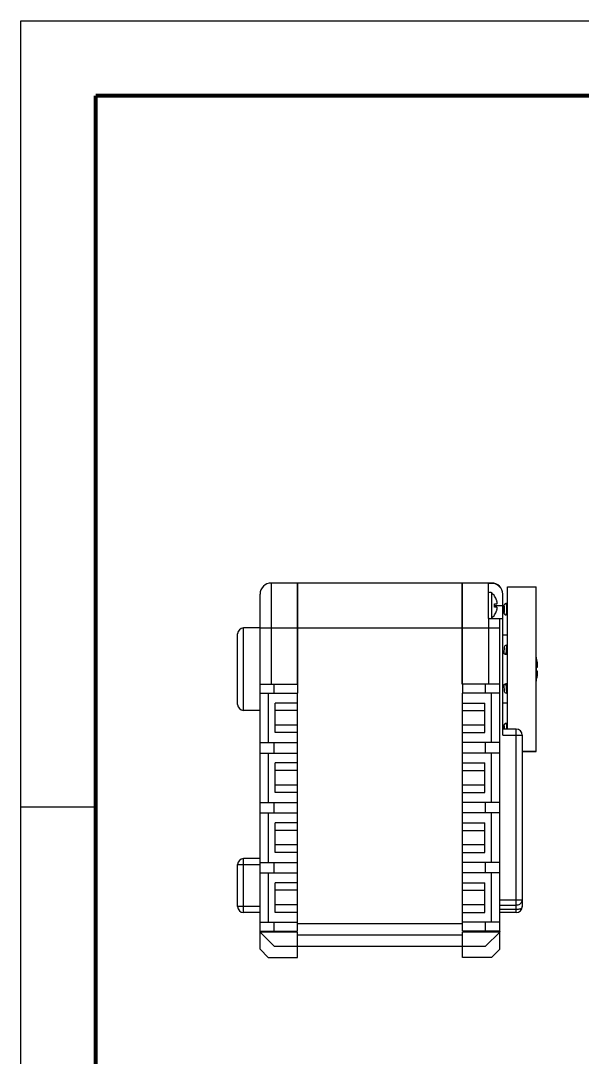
# Model space of a CAD drawing. Header units: millimetres. Extents: x 0 to 297, y 0 to 210.
# Drawn here: x 0 to 75, y 71.6 to 210 of the extents above; entities that cross this region are included whole.
import ezdxf

# ---------------------------------------------------------------- set-up
doc = ezdxf.new("R2010")
doc.units = ezdxf.units.MM
doc.header["$LTSCALE"] = 16.335
doc.layers.get('0').update_dxf_attribs({"linetype": 'CONTINUOUS'})
for name, color, linetype in [('02___PRT_ALL_AXES', 7, 'CONTINUOUS'), ('3_ALL_AXES', 7, 'CONTINUOUS'), ('7_ALL_FEATURES', 7, 'CONTINUOUS')]:
    doc.layers.add(name, color=color, linetype=linetype)

msp = doc.modelspace()

# ---------------------------------------------------------------- linework, layer by layer
at = {"color": 7, "linetype": 'Continuous'}
for p, q in [((0, 0), (0, 210)), ((0, 210), (297, 210)), ((10, 105), (0, 105))]:
    msp.add_line(p, q, dxfattribs=at)
at = {"color": 7, "linetype": 'Continuous', "const_width": 0.5}
for points in [[(10, 200), (10, 10)], [(287, 200), (10, 200)]]:
    msp.add_lwpolyline(points, dxfattribs=at)
at = {"layer": '02___PRT_ALL_AXES', "color": 7, "linetype": 'Continuous'}
for p, q in [((64.9821, 134.4262), (68.8221, 134.4262)), ((68.8221, 112.4289), (68.8221, 134.4262)), ((64.9821, 132.1789), (64.7975, 132.1789)), ((64.9821, 130.6789), (64.7975, 130.6789)), ((31.9521, 128.9289), (29.7521, 128.9289)), ((64.9821, 126.6289), (64.8369, 126.6289)), ((36.9521, 113.6289), (36.9521, 120.2289)), ((58.9521, 113.6289), (58.9521, 120.2289)), ((64.9821, 120.2289), (64.8369, 120.2289)), ((31.9521, 117.9289), (29.7521, 117.9289)), ((33.9521, 114.9539), (33.9521, 118.9039)), ((36.9521, 118.9039), (33.9521, 118.9039)), ((58.9521, 118.9039), (61.9521, 118.9039)), ((61.9521, 114.9539), (61.9521, 118.9039)), ((36.9521, 114.9539), (33.9521, 114.9539)), ((58.9521, 114.9539), (61.9521, 114.9539)), ((64.9821, 116.1789), (64.7975, 116.1789)), ((36.9521, 105.6289), (36.9521, 112.2289)), ((58.9521, 105.6289), (58.9521, 112.2289)), ((66.9521, 112.4892), (68.8221, 112.4892)), ((66.9521, 112.4618), (68.8221, 112.4618)), ((66.9521, 112.4289), (68.8221, 112.4289)), ((33.9521, 106.9539), (33.9521, 110.9039)), ((36.9521, 110.9039), (33.9521, 110.9039)), ((58.9521, 110.9039), (61.9521, 110.9039)), ((61.9521, 106.9539), (61.9521, 110.9039)), ((36.9521, 106.9539), (33.9521, 106.9539)), ((58.9521, 106.9539), (61.9521, 106.9539)), ((36.9521, 97.6289), (36.9521, 104.2289)), ((58.9521, 97.6289), (58.9521, 104.2289)), ((33.9521, 98.9539), (33.9521, 102.9039)), ((36.9521, 102.9039), (33.9521, 102.9039)), ((58.9521, 102.9039), (61.9521, 102.9039)), ((61.9521, 98.9539), (61.9521, 102.9039)), ((36.9521, 98.9539), (33.9521, 98.9539)), ((58.9521, 98.9539), (61.9521, 98.9539)), ((36.9521, 89.6289), (36.9521, 96.2289)), ((58.9521, 89.6289), (58.9521, 96.2289)), ((33.9521, 90.9539), (33.9521, 94.9039)), ((36.9521, 94.9039), (33.9521, 94.9039)), ((58.9521, 94.9039), (61.9521, 94.9039)), ((61.9521, 90.9539), (61.9521, 94.9039)), ((36.9521, 90.9539), (33.9521, 90.9539)), ((58.9521, 90.9539), (61.9521, 90.9539))]:
    msp.add_line(p, q, dxfattribs=at)
at = {"layer": '02___PRT_ALL_AXES', "color": 9, "linetype": 'Continuous'}
for p, q in [((36.9521, 117.9034), (33.9521, 117.9034)), ((58.9521, 117.9034), (61.9521, 117.9034)), ((36.9521, 115.9545), (33.9521, 115.9545)), ((61.9521, 115.9545), (58.9521, 115.9545)), ((36.9521, 109.9034), (33.9521, 109.9034)), ((58.9521, 109.9034), (61.9521, 109.9034)), ((36.9521, 107.9545), (33.9521, 107.9545)), ((61.9521, 107.9545), (58.9521, 107.9545)), ((36.9521, 101.9034), (33.9521, 101.9034)), ((58.9521, 101.9034), (61.9521, 101.9034)), ((36.9521, 99.9545), (33.9521, 99.9545)), ((61.9521, 99.9545), (58.9521, 99.9545)), ((36.9521, 93.9034), (33.9521, 93.9034)), ((58.9521, 93.9034), (61.9521, 93.9034)), ((36.9521, 91.9545), (33.9521, 91.9545)), ((61.9521, 91.9545), (58.9521, 91.9545))]:
    msp.add_line(p, q, dxfattribs=at)
at = {"layer": '3_ALL_AXES', "color": 9, "linetype": 'Continuous'}
msp.add_line((62.8842, 130.2589), (62.8842, 133.599), dxfattribs=at)
at = {"layer": '3_ALL_AXES', "color": 7, "linetype": 'Continuous'}
for centre, radius, start, end in [((62.6681, 133.347), 0.3319, 49.38609, 130.61391), ((61.4521, 131.9289), 2.2, 34.623535, 49.38609), ((62.6681, 130.5108), 0.3319, 229.38609, 245.631654), ((61.4521, 131.9289), 2.2, 310.61391, 325.376465), ((62.9011, 123.4289), 6.131, 14.644103, 15.012726), ((62.9011, 123.4289), 6.131, 344.987274, 345.355897)]:
    msp.add_arc(centre, radius, start, end, dxfattribs=at)
at = {"layer": '7_ALL_FEATURES', "color": 9, "linetype": 'Continuous'}
for p, q in [((33.4521, 134.9289), (33.4521, 121.4289)), ((62.8521, 134.9289), (62.8521, 134.8819)), ((63.2624, 131.9289), (64.3521, 131.9289)), ((62.4521, 130.1789), (62.4521, 121.4289)), ((29.7521, 117.9289), (29.7521, 128.9289)), ((31.9521, 128.9289), (63.9521, 128.9289)), ((64.8369, 126.6289), (64.7726, 125.4035)), ((64.7726, 121.4544), (64.8369, 120.2289)), ((66.1521, 90.9289), (66.1521, 115.4289)), ((64.3521, 114.6289), (66.9521, 114.6289)), ((28.9521, 97.3289), (31.9521, 97.3289)), ((29.7521, 90.9289), (29.7521, 98.1289)), ((31.9521, 91.7289), (28.9521, 91.7289)), ((63.9521, 92.6227), (66.9521, 92.6227)), ((63.9521, 91.9344), (66.1521, 91.9344)), ((66.1521, 91.3211), (63.9521, 91.3211)), ((58.9521, 89.4289), (36.9521, 89.4289))]:
    msp.add_line(p, q, dxfattribs=at)
at = {"layer": '7_ALL_FEATURES', "color": 7, "linetype": 'Continuous'}
for p, q in [((36.9271, 134.9289), (33.4521, 134.9289)), ((36.9271, 121.4289), (36.9271, 134.9289)), ((36.9271, 134.6289), (36.9771, 134.6289)), ((36.9771, 121.4289), (36.9771, 134.9289)), ((58.9271, 134.9289), (36.9771, 134.9289)), ((58.9271, 121.4289), (58.9271, 134.9289)), ((58.9271, 134.6289), (58.9771, 134.6289)), ((58.9771, 121.4289), (58.9771, 134.9289)), ((62.8521, 134.9289), (58.9771, 134.9289)), ((62.4521, 130.1789), (62.4521, 134.8819)), ((62.8521, 134.8819), (62.4521, 134.8819)), ((64.9821, 115.4289), (64.9821, 134.4262)), ((31.9521, 86.0289), (31.9521, 133.4289)), ((63.2624, 133.1789), (63.2624, 133.1617)), ((64.3521, 114.6289), (64.3521, 133.366)), ((63.2624, 131.7218), (63.2624, 132.136)), ((63.2624, 132.136), (63.525, 132.136)), ((63.525, 131.7218), (63.2624, 131.7218)), ((64.4691, 131.7258), (64.4697, 131.7582)), ((64.4841, 131.4289), (64.4691, 131.7258)), ((64.4729, 131.7953), (64.4696, 131.7582)), ((64.7976, 132.1789), (64.7713, 132.1778)), ((62.4521, 130.1789), (64.3521, 130.1789)), ((63.2624, 130.6962), (63.2624, 130.6789)), ((63.9521, 86.0289), (63.9521, 130.1789)), ((64.4841, 131.4289), (64.4691, 131.132)), ((64.4697, 131.0997), (64.4691, 131.132)), ((64.4696, 131.0997), (64.4731, 131.0604)), ((64.473, 131.0618), (64.4801, 131.0022)), ((64.4798, 131.004), (64.4882, 130.9551)), ((64.4878, 130.9566), (64.4994, 130.9099)), ((64.499, 130.9112), (64.5193, 130.858)), ((64.5187, 130.8593), (64.5545, 130.7999)), ((64.5537, 130.801), (64.6091, 130.7444)), ((64.6083, 130.7451), (64.683, 130.7014)), ((64.6822, 130.7017), (64.7714, 130.6801)), ((64.771, 130.6801), (64.7976, 130.6789)), ((28.9521, 118.7289), (28.9521, 128.1289)), ((64.9821, 127.9789), (64.3521, 127.9679)), ((64.5381, 126.3551), (64.4691, 125.5669)), ((64.9821, 125.4035), (64.7726, 125.4035)), ((68.8329, 124.9554), (68.8329, 124.9789)), ((68.8329, 123.6982), (68.9568, 123.6982)), ((68.8329, 123.1597), (68.8329, 123.6982)), ((68.9568, 123.1597), (68.8329, 123.1597)), ((68.8329, 121.8789), (68.8329, 121.9025)), ((31.9521, 121.4289), (36.9771, 121.4289)), ((33.8521, 120.2289), (33.8521, 121.4289)), ((36.9521, 121.4289), (36.9521, 120.2289)), ((63.9521, 121.4289), (58.9271, 121.4289)), ((58.9521, 121.4289), (58.9521, 120.2289)), ((62.0521, 120.2289), (62.0521, 121.4289)), ((64.4691, 121.2909), (64.5381, 120.5028)), ((64.9821, 121.4544), (64.7726, 121.4544)), ((31.9521, 120.2289), (36.9521, 120.2289)), ((33.0521, 120.2289), (33.0521, 113.6289)), ((63.9521, 120.2289), (58.9521, 120.2289)), ((62.8521, 113.6289), (62.8521, 120.2289)), ((64.9821, 118.8789), (64.3521, 118.8899)), ((66.1521, 115.4289), (64.3521, 115.4289)), ((64.4691, 115.7258), (64.4697, 115.7582)), ((64.4841, 115.4289), (64.4691, 115.7258)), ((64.4729, 115.7953), (64.4696, 115.7582)), ((64.7976, 116.1789), (64.7713, 116.1778)), ((31.9521, 113.6289), (36.9521, 113.6289)), ((33.8521, 112.2289), (33.8521, 113.6289)), ((36.9521, 112.2289), (36.9521, 113.6289)), ((63.9521, 113.6289), (58.9521, 113.6289)), ((58.9521, 112.2289), (58.9521, 113.6289)), ((62.0521, 112.2289), (62.0521, 113.6289)), ((66.9521, 114.6289), (66.9521, 91.7289)), ((31.9521, 112.2289), (36.9521, 112.2289)), ((33.0521, 112.2289), (33.0521, 105.6289)), ((63.9521, 112.2289), (58.9521, 112.2289)), ((62.8521, 105.6289), (62.8521, 112.2289)), ((31.9521, 105.6289), (36.9521, 105.6289)), ((33.8521, 104.2289), (33.8521, 105.6289)), ((36.9521, 104.2289), (36.9521, 105.6289)), ((63.9521, 105.6289), (58.9521, 105.6289)), ((58.9521, 104.2289), (58.9521, 105.6289)), ((62.0521, 104.2289), (62.0521, 105.6289)), ((31.9521, 104.2289), (36.9521, 104.2289)), ((33.0521, 104.2289), (33.0521, 97.6289)), ((63.9521, 104.2289), (58.9521, 104.2289)), ((62.8521, 97.6289), (62.8521, 104.2289)), ((28.9521, 91.7289), (28.9521, 97.3289)), ((31.9521, 98.1289), (29.7521, 98.1289)), ((31.9521, 97.6289), (36.9521, 97.6289)), ((33.8521, 96.2289), (33.8521, 97.6289)), ((36.9521, 96.2289), (36.9521, 97.6289)), ((63.9521, 97.6289), (58.9521, 97.6289)), ((58.9521, 96.2289), (58.9521, 97.6289)), ((62.0521, 96.2289), (62.0521, 97.6289)), ((31.9521, 96.2289), (36.9521, 96.2289)), ((33.0521, 96.2289), (33.0521, 89.6289)), ((63.9521, 96.2289), (58.9521, 96.2289)), ((62.8521, 89.6289), (62.8521, 96.2289)), ((31.9521, 90.9289), (29.7521, 90.9289)), ((66.1521, 90.9289), (63.9521, 90.9289)), ((31.9521, 89.6289), (36.9521, 89.6289)), ((33.8521, 88.4289), (33.8521, 89.6289)), ((36.9521, 88.4289), (36.9521, 89.6289)), ((63.9521, 89.6289), (58.9521, 89.6289)), ((58.9521, 88.4289), (58.9521, 89.6289)), ((62.0521, 88.4289), (62.0521, 89.6289)), ((31.9521, 88.3289), (33.8521, 86.4289)), ((31.9701, 88.4289), (36.9521, 88.4289)), ((36.9521, 88.3109), (31.9701, 88.3109)), ((36.9521, 84.9289), (36.9521, 88.3109)), ((58.9521, 87.9289), (36.9521, 87.9289)), ((63.934, 88.4289), (58.9521, 88.4289)), ((63.934, 88.3109), (58.9521, 88.3109)), ((58.9521, 84.9289), (58.9521, 88.3109)), ((63.9521, 88.3289), (62.0521, 86.4289)), ((31.9521, 86.0289), (33.0521, 84.9289)), ((33.8521, 86.4289), (62.0521, 86.4289)), ((63.9521, 86.0289), (62.8521, 84.9289)), ((33.0521, 84.9289), (36.9521, 84.9289)), ((62.8521, 84.9289), (58.9521, 84.9289))]:
    msp.add_line(p, q, dxfattribs=at)
for points in [[(64.771, 132.1778), (64.6822, 132.1562), (64.6083, 132.1128), (64.5537, 132.0569), (64.5187, 131.9986), (64.499, 131.9467), (64.4878, 131.9013), (64.4798, 131.8539), (64.4729, 131.7953)], [(64.771, 116.1778), (64.6822, 116.1562), (64.6083, 116.1128), (64.5537, 116.0569), (64.5187, 115.9986), (64.499, 115.9467), (64.4878, 115.9013), (64.4798, 115.8539), (64.4729, 115.7953)]]:
    msp.add_lwpolyline(points, dxfattribs=at)
for centre, radius, start, end in [((33.4521, 133.4289), 1.5, 90, 180), ((62.8521, 133.4289), 1.5, 0, 90), ((61.4521, 131.9289), 2.1902, 18.835122, 34.251619), ((61.4521, 131.9289), 2.1902, 325.748381, 341.164878), ((29.7521, 128.1289), 0.8, 90, 180), ((64.8369, 126.3289), 0.3, 90, 175.000001), ((62.9011, 123.4289), 6.1251, 8.631451, 14.430849), ((62.9011, 123.4289), 6.1251, 345.569151, 351.368549), ((64.8369, 120.5289), 0.3, 184.999999, 270), ((29.7521, 118.7289), 0.8, 180, 270), ((66.1521, 114.6289), 0.8, 0, 90), ((29.7521, 97.3289), 0.8, 90, 180), ((29.7521, 91.7289), 0.8, 180, 270), ((66.1521, 91.7289), 0.8, 270, 360), ((30.855, 89.4262), 1.496, 317.164383, 318.190236), ((65.0491, 89.4262), 1.496, 221.809764, 222.835617)]:
    msp.add_arc(centre, radius, start, end, dxfattribs=at)
for points, start_tangent, end_tangent in [([(64.3521, 133.366), (64.3149, 133.7019), (64.2022, 134.0275), (64.0213, 134.3165), (63.7868, 134.5522), (63.5006, 134.7332), (63.1803, 134.8452), (62.8521, 134.8819)], (0, 1), (-1, 0)), ([(63.525, 132.136), (63.5442, 132.1397), (63.5607, 132.1507), (63.574, 132.1689), (63.5844, 132.195), (63.5917, 132.2322), (63.5945, 132.2838), (63.5916, 132.3427), (63.5845, 132.3996), (63.5743, 132.4562), (63.561, 132.5147), (63.5443, 132.5754), (63.525, 132.636)], (1, 0), (-0.32284593, 0.94645154)), ([(63.525, 131.2218), (63.5433, 131.2791), (63.5592, 131.3362), (63.5723, 131.3919), (63.5827, 131.4469), (63.5903, 131.5022), (63.5942, 131.5578), (63.5933, 131.6094), (63.5882, 131.6473), (63.5804, 131.6749), (63.5703, 131.6953), (63.5576, 131.71), (63.5424, 131.7189), (63.525, 131.7218)], (0.32284593, 0.94645154), (-1, 0)), ([(64.7726, 125.4035), (64.6789, 125.411), (64.5929, 125.4335), (64.5244, 125.4692), (64.481, 125.5155), (64.4691, 125.5669)], (-1, -0.00000391), (0.08711099, 0.99619861)), ([(68.9568, 123.6982), (68.969, 123.704), (68.9796, 123.722), (68.9875, 123.7505), (68.9928, 123.7852), (68.9958, 123.8227), (68.9973, 123.8675), (68.9972, 123.9192), (68.9954, 123.9756), (68.9919, 124.0358), (68.9869, 124.0997), (68.9799, 124.1709), (68.9702, 124.2525), (68.9568, 124.3482)], (1, 0), (-0.15007807, 0.98867415)), ([(68.9568, 122.5097), (68.9701, 122.6048), (68.9798, 122.6862), (68.9869, 122.7576), (68.9919, 122.8221), (68.9954, 122.8828), (68.9972, 122.9396), (68.9973, 122.9915), (68.9957, 123.0364), (68.9926, 123.0742), (68.9872, 123.1089), (68.9792, 123.1369), (68.9687, 123.1542), (68.9568, 123.1597)], (0.15007807, 0.98867415), (-1, 0)), ([(64.4691, 121.2909), (64.4807, 121.342), (64.5234, 121.3879), (64.5911, 121.4237), (64.6778, 121.4467), (64.7726, 121.4544)], (-0.08714445, 0.99619569), (1, -0.00000414))]:
    msp.add_spline(points, degree=3, dxfattribs=dict(at, start_tangent=start_tangent, end_tangent=end_tangent))
at = {"layer": '7_ALL_FEATURES', "color": 9, "linetype": 'Continuous'}
for points, start_tangent, end_tangent in [([(64.4691, 131.7258), (64.4748, 131.7869)], (0.07658986, 0.99706268), (0.12869433, 0.99168431)), ([(64.4748, 131.7869), (64.4821, 131.837), (64.4904, 131.8688), (64.4991, 131.8789), (64.5078, 131.8667), (64.516, 131.8328)], (0.12869434, 0.99168431), (0.14311881, -0.98970552)), ([(64.516, 131.8328), (64.5234, 131.779), (64.5296, 131.7079), (64.5342, 131.623), (64.5371, 131.5285), (64.5381, 131.4289)], (0.14311881, -0.98970552), (-0.0000011, -1)), ([(64.7974, 132.1787), (64.8058, 132.1622), (64.8142, 132.1081), (64.8218, 132.0192), (64.8282, 131.9002), (64.8329, 131.7572), (64.8359, 131.5974), (64.8369, 131.4289)], (0.91223112, -0.40967596), (-0.00000135, -1)), ([(64.4757, 131.0636), (64.4691, 131.132)], (-0.14490449, 0.98944565), (-0.07656356, 0.9970647)), ([(64.5167, 131.0286), (64.5086, 130.9935), (64.5001, 130.9792), (64.4915, 130.9865), (64.4833, 131.0148), (64.4757, 131.0636)], (-0.16279487, -0.98665994), (-0.14490449, 0.98944565)), ([(64.5381, 131.4289), (64.5371, 131.331), (64.5343, 131.2378), (64.5298, 131.1538), (64.5239, 131.0829), (64.5167, 131.0286)], (0.00000161, -1), (-0.16279487, -0.98665994)), ([(64.8369, 131.4289), (64.8359, 131.2615), (64.833, 131.1024), (64.8283, 130.9598), (64.822, 130.8409), (64.8145, 130.7517), (64.8061, 130.6968), (64.7975, 130.679)], (0.00000206, -1), (-0.97373457, -0.22768616)), ([(64.4691, 115.7258), (64.4748, 115.7869)], (0.07658986, 0.99706268), (0.12869433, 0.99168431)), ([(64.4748, 115.7869), (64.4821, 115.837), (64.4904, 115.8688), (64.4991, 115.8789), (64.5078, 115.8667), (64.516, 115.8328)], (0.12869434, 0.99168431), (0.14311881, -0.98970552)), ([(64.516, 115.8328), (64.5234, 115.779), (64.5296, 115.7079), (64.5342, 115.623), (64.5371, 115.5285), (64.5381, 115.4289)], (0.14311881, -0.98970552), (-0.0000011, -1)), ([(64.7974, 116.1787), (64.8058, 116.1622), (64.8142, 116.1081), (64.8218, 116.0192), (64.8282, 115.9002), (64.8329, 115.7572), (64.8359, 115.5974), (64.8369, 115.4289)], (0.91223112, -0.40967596), (-0.00000135, -1)), ([(66.1521, 91.9344), (66.3993, 91.9681), (66.6223, 92.0659), (66.7993, 92.2181), (66.9129, 92.41), (66.9521, 92.6227)], (1, 0), (0, 1)), ([(66.9521, 91.7289), (66.9128, 91.6028), (66.7991, 91.4891), (66.6219, 91.3988), (66.3986, 91.3409), (66.1521, 91.3211)], (0, -1), (-1, 0))]:
    msp.add_spline(points, degree=3, dxfattribs=dict(at, start_tangent=start_tangent, end_tangent=end_tangent))

doc.saveas('drawing.dxf')
